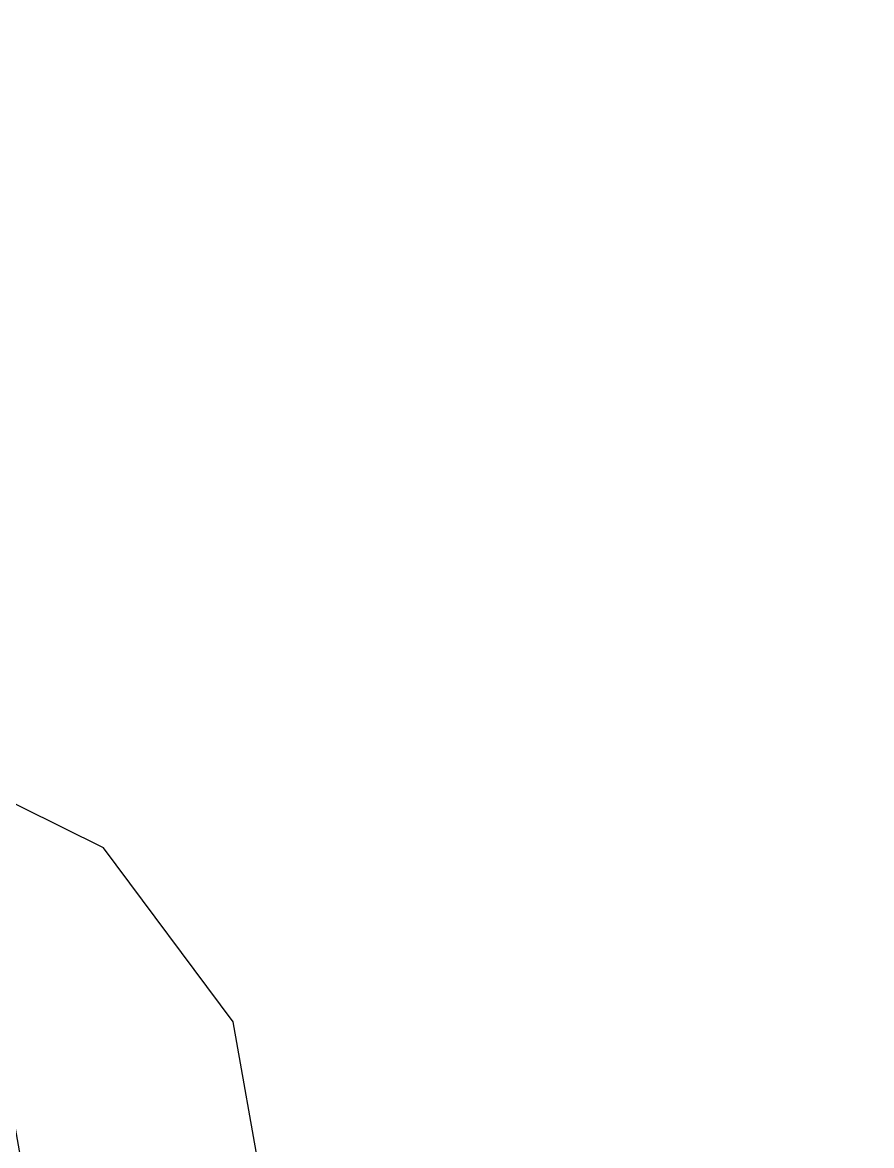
# Model space of a CAD drawing. Header units: millimetres. Extents: x -65527 to 8894748, y -37603 to 223697.
# Drawn here: x -29318.81 to -29313.47, y 101535.08 to 101542.14 of the extents above; entities that cross this region are included whole.
import ezdxf

# ---------------------------------------------------------------- set-up
doc = ezdxf.new("R2010")
doc.units = ezdxf.units.MM
doc.header["$LTSCALE"] = 10
doc.layers.add('Архитектура', color=251, linetype='Continuous')

msp = doc.modelspace()

# ---------------------------------------------------------------- linework, layer by layer
at = {"layer": 'Архитектура', "lineweight": 25, "transparency": 33554684}
msp.add_lwpolyline([(-29326.8478, 101534.2), (-29323.1262, 101534.8596), (-29322.9499, 101535.2623), (-29322.5259, 101534.966), (-29318.9244, 101535.6044), (-29318.052, 101530.6823), (-29319.0124, 101530.512), (-29318.9273, 101530.0318), (-29318.362, 101529.6367), (-29316.4411, 101529.9772), (-29317.4837, 101535.8597), (-29318.2968, 101536.9538), (-29320.8756, 101538.2303), (-29321.137, 101538.3078), (-29325.5789, 101537.5205)], dxfattribs=at)
msp.add_lwpolyline([(-29326.8478, 101534.2), (-29323.1262, 101534.8596), (-29322.9499, 101535.2623), (-29322.5259, 101534.966), (-29318.9244, 101535.6044), (-29318.052, 101530.6823), (-29319.0124, 101530.512), (-29318.9273, 101530.0318), (-29318.362, 101529.6367), (-29316.4411, 101529.9772), (-29317.4837, 101535.8597), (-29318.2968, 101536.9538), (-29320.8756, 101538.2303), (-29321.137, 101538.3078), (-29325.5789, 101537.5205)], dxfattribs=at)
msp.add_lwpolyline([(-29326.8478, 101534.2), (-29323.1262, 101534.8596), (-29322.9499, 101535.2623), (-29322.5259, 101534.966), (-29318.9244, 101535.6044), (-29318.052, 101530.6823), (-29319.0124, 101530.512), (-29318.9273, 101530.0318), (-29318.362, 101529.6367), (-29316.4411, 101529.9772), (-29317.4837, 101535.8597), (-29318.2968, 101536.9538), (-29320.8756, 101538.2303), (-29321.137, 101538.3078), (-29325.5789, 101537.5205)], dxfattribs=at)
msp.add_lwpolyline([(-29326.8478, 101534.2), (-29323.1262, 101534.8596), (-29322.9499, 101535.2623), (-29322.5259, 101534.966), (-29318.9244, 101535.6044), (-29318.052, 101530.6823), (-29319.0124, 101530.512), (-29318.9273, 101530.0318), (-29318.362, 101529.6367), (-29316.4411, 101529.9772), (-29317.4837, 101535.8597), (-29318.2968, 101536.9538), (-29320.8756, 101538.2303), (-29321.137, 101538.3078), (-29325.5789, 101537.5205)], dxfattribs=at)
msp.add_lwpolyline([(-29326.8478, 101534.2), (-29323.1262, 101534.8596), (-29322.9499, 101535.2623), (-29322.5259, 101534.966), (-29318.9244, 101535.6044), (-29318.052, 101530.6823), (-29319.0124, 101530.512), (-29318.9273, 101530.0318), (-29318.362, 101529.6367), (-29316.4411, 101529.9772), (-29317.4837, 101535.8597), (-29318.2968, 101536.9538), (-29320.8756, 101538.2303), (-29321.137, 101538.3078), (-29325.5789, 101537.5205)], dxfattribs=at)
msp.add_lwpolyline([(-29326.8478, 101534.2), (-29323.1262, 101534.8596), (-29322.9499, 101535.2623), (-29322.5259, 101534.966), (-29318.9244, 101535.6044), (-29318.052, 101530.6823), (-29319.0124, 101530.512), (-29318.9273, 101530.0318), (-29318.362, 101529.6367), (-29316.4411, 101529.9772), (-29317.4837, 101535.8597), (-29318.2968, 101536.9538), (-29320.8756, 101538.2303), (-29321.137, 101538.3078), (-29325.5789, 101537.5205)], dxfattribs=at)
msp.add_lwpolyline([(-29326.8478, 101534.2), (-29323.1262, 101534.8596), (-29322.9499, 101535.2623), (-29322.5259, 101534.966), (-29318.9244, 101535.6044), (-29318.052, 101530.6823), (-29319.0124, 101530.512), (-29318.9273, 101530.0318), (-29318.362, 101529.6367), (-29316.4411, 101529.9772), (-29317.4837, 101535.8597), (-29318.2968, 101536.9538), (-29320.8756, 101538.2303), (-29321.137, 101538.3078), (-29325.5789, 101537.5205)], dxfattribs=at)
msp.add_lwpolyline([(-29326.8478, 101534.2), (-29323.1262, 101534.8596), (-29322.9499, 101535.2623), (-29322.5259, 101534.966), (-29318.9244, 101535.6044), (-29318.052, 101530.6823), (-29319.0124, 101530.512), (-29318.9273, 101530.0318), (-29318.362, 101529.6367), (-29316.4411, 101529.9772), (-29317.4837, 101535.8597), (-29318.2968, 101536.9538), (-29320.8756, 101538.2303), (-29321.137, 101538.3078), (-29325.5789, 101537.5205)], dxfattribs=at)
msp.add_lwpolyline([(-29326.8478, 101534.2), (-29323.1262, 101534.8596), (-29322.9499, 101535.2623), (-29322.5259, 101534.966), (-29318.9244, 101535.6044), (-29318.052, 101530.6823), (-29319.0124, 101530.512), (-29318.9273, 101530.0318), (-29318.362, 101529.6367), (-29316.4411, 101529.9772), (-29317.4837, 101535.8597), (-29318.2968, 101536.9538), (-29320.8756, 101538.2303), (-29321.137, 101538.3078), (-29325.5789, 101537.5205)], dxfattribs=at)
msp.add_lwpolyline([(-29326.8478, 101534.2), (-29323.1262, 101534.8596), (-29322.9499, 101535.2623), (-29322.5259, 101534.966), (-29318.9244, 101535.6044), (-29318.052, 101530.6823), (-29319.0124, 101530.512), (-29318.9273, 101530.0318), (-29318.362, 101529.6367), (-29316.4411, 101529.9772), (-29317.4837, 101535.8597), (-29318.2968, 101536.9538), (-29320.8756, 101538.2303), (-29321.137, 101538.3078), (-29325.5789, 101537.5205)], dxfattribs=at)
msp.add_lwpolyline([(-29326.8478, 101534.2), (-29323.1262, 101534.8596), (-29322.9499, 101535.2623), (-29322.5259, 101534.966), (-29318.9244, 101535.6044), (-29318.052, 101530.6823), (-29319.0124, 101530.512), (-29318.9273, 101530.0318), (-29318.362, 101529.6367), (-29316.4411, 101529.9772), (-29317.4837, 101535.8597), (-29318.2968, 101536.9538), (-29320.8756, 101538.2303), (-29321.137, 101538.3078), (-29325.5789, 101537.5205)], dxfattribs=at)
msp.add_lwpolyline([(-29326.8478, 101534.2), (-29323.1262, 101534.8596), (-29322.9499, 101535.2623), (-29322.5259, 101534.966), (-29318.9244, 101535.6044), (-29318.052, 101530.6823), (-29319.0124, 101530.512), (-29318.9273, 101530.0318), (-29318.362, 101529.6367), (-29316.4411, 101529.9772), (-29317.4837, 101535.8597), (-29318.2968, 101536.9538), (-29320.8756, 101538.2303), (-29321.137, 101538.3078), (-29325.5789, 101537.5205)], dxfattribs=at)
msp.add_lwpolyline([(-29326.8478, 101534.2), (-29323.1262, 101534.8596), (-29322.9499, 101535.2623), (-29322.5259, 101534.966), (-29318.9244, 101535.6044), (-29318.052, 101530.6823), (-29319.0124, 101530.512), (-29318.9273, 101530.0318), (-29318.362, 101529.6367), (-29316.4411, 101529.9772), (-29317.4837, 101535.8597), (-29318.2968, 101536.9538), (-29320.8756, 101538.2303), (-29321.137, 101538.3078), (-29325.5789, 101537.5205)], dxfattribs=at)
msp.add_lwpolyline([(-29326.8478, 101534.2), (-29323.1262, 101534.8596), (-29322.9499, 101535.2623), (-29322.5259, 101534.966), (-29318.9244, 101535.6044), (-29318.052, 101530.6823), (-29319.0124, 101530.512), (-29318.9273, 101530.0318), (-29318.362, 101529.6367), (-29316.4411, 101529.9772), (-29317.4837, 101535.8597), (-29318.2968, 101536.9538), (-29320.8756, 101538.2303), (-29321.137, 101538.3078), (-29325.5789, 101537.5205)], dxfattribs=at)
msp.add_lwpolyline([(-29326.8478, 101534.2), (-29323.1262, 101534.8596), (-29322.9499, 101535.2623), (-29322.5259, 101534.966), (-29318.9244, 101535.6044), (-29318.052, 101530.6823), (-29319.0124, 101530.512), (-29318.9273, 101530.0318), (-29318.362, 101529.6367), (-29316.4411, 101529.9772), (-29317.4837, 101535.8597), (-29318.2968, 101536.9538), (-29320.8756, 101538.2303), (-29321.137, 101538.3078), (-29325.5789, 101537.5205)], dxfattribs=at)
msp.add_lwpolyline([(-29326.8478, 101534.2), (-29323.1262, 101534.8596), (-29322.9499, 101535.2623), (-29322.5259, 101534.966), (-29318.9244, 101535.6044), (-29318.052, 101530.6823), (-29319.0124, 101530.512), (-29318.9273, 101530.0318), (-29318.362, 101529.6367), (-29316.4411, 101529.9772), (-29317.4837, 101535.8597), (-29318.2968, 101536.9538), (-29320.8756, 101538.2303), (-29321.137, 101538.3078), (-29325.5789, 101537.5205)], dxfattribs=at)
msp.add_lwpolyline([(-29326.8478, 101534.2), (-29323.1262, 101534.8596), (-29322.9499, 101535.2623), (-29322.5259, 101534.966), (-29318.9244, 101535.6044), (-29318.052, 101530.6823), (-29319.0124, 101530.512), (-29318.9273, 101530.0318), (-29318.362, 101529.6367), (-29316.4411, 101529.9772), (-29317.4837, 101535.8597), (-29318.2968, 101536.9538), (-29320.8756, 101538.2303), (-29321.137, 101538.3078), (-29325.5789, 101537.5205)], dxfattribs=at)
msp.add_lwpolyline([(-29326.8478, 101534.2), (-29323.1262, 101534.8596), (-29322.9499, 101535.2623), (-29322.5259, 101534.966), (-29318.9244, 101535.6044), (-29318.052, 101530.6823), (-29319.0124, 101530.512), (-29318.9273, 101530.0318), (-29318.362, 101529.6367), (-29316.4411, 101529.9772), (-29317.4837, 101535.8597), (-29318.2968, 101536.9538), (-29320.8756, 101538.2303), (-29321.137, 101538.3078), (-29325.5789, 101537.5205)], dxfattribs=at)
msp.add_lwpolyline([(-29326.8478, 101534.2), (-29323.1262, 101534.8596), (-29322.9499, 101535.2623), (-29322.5259, 101534.966), (-29318.9244, 101535.6044), (-29318.052, 101530.6823), (-29319.0124, 101530.512), (-29318.9273, 101530.0318), (-29318.362, 101529.6367), (-29316.4411, 101529.9772), (-29317.4837, 101535.8597), (-29318.2968, 101536.9538), (-29320.8756, 101538.2303), (-29321.137, 101538.3078), (-29325.5789, 101537.5205)], dxfattribs=at)
msp.add_lwpolyline([(-29326.8478, 101534.2), (-29323.1262, 101534.8596), (-29322.9499, 101535.2623), (-29322.5259, 101534.966), (-29318.9244, 101535.6044), (-29318.052, 101530.6823), (-29319.0124, 101530.512), (-29318.9273, 101530.0318), (-29318.362, 101529.6367), (-29316.4411, 101529.9772), (-29317.4837, 101535.8597), (-29318.2968, 101536.9538), (-29320.8756, 101538.2303), (-29321.137, 101538.3078), (-29325.5789, 101537.5205)], dxfattribs=at)
msp.add_lwpolyline([(-29326.8478, 101534.2), (-29323.1262, 101534.8596), (-29322.9499, 101535.2623), (-29322.5259, 101534.966), (-29318.9244, 101535.6044), (-29318.052, 101530.6823), (-29319.0124, 101530.512), (-29318.9273, 101530.0318), (-29318.362, 101529.6367), (-29316.4411, 101529.9772), (-29317.4837, 101535.8597), (-29318.2968, 101536.9538), (-29320.8756, 101538.2303), (-29321.137, 101538.3078), (-29325.5789, 101537.5205)], dxfattribs=at)
msp.add_lwpolyline([(-29326.8478, 101534.2), (-29323.1262, 101534.8596), (-29322.9499, 101535.2623), (-29322.5259, 101534.966), (-29318.9244, 101535.6044), (-29318.052, 101530.6823), (-29319.0124, 101530.512), (-29318.9273, 101530.0318), (-29318.362, 101529.6367), (-29316.4411, 101529.9772), (-29317.4837, 101535.8597), (-29318.2968, 101536.9538), (-29320.8756, 101538.2303), (-29321.137, 101538.3078), (-29325.5789, 101537.5205)], dxfattribs=at)
msp.add_lwpolyline([(-29326.8478, 101534.2), (-29323.1262, 101534.8596), (-29322.9499, 101535.2623), (-29322.5259, 101534.966), (-29318.9244, 101535.6044), (-29318.052, 101530.6823), (-29319.0124, 101530.512), (-29318.9273, 101530.0318), (-29318.362, 101529.6367), (-29316.4411, 101529.9772), (-29317.4837, 101535.8597), (-29318.2968, 101536.9538), (-29320.8756, 101538.2303), (-29321.137, 101538.3078), (-29325.5789, 101537.5205)], dxfattribs=at)
msp.add_lwpolyline([(-29326.8478, 101534.2), (-29323.1262, 101534.8596), (-29322.9499, 101535.2623), (-29322.5259, 101534.966), (-29318.9244, 101535.6044), (-29318.052, 101530.6823), (-29319.0124, 101530.512), (-29318.9273, 101530.0318), (-29318.362, 101529.6367), (-29316.4411, 101529.9772), (-29317.4837, 101535.8597), (-29318.2968, 101536.9538), (-29320.8756, 101538.2303), (-29321.137, 101538.3078), (-29325.5789, 101537.5205)], dxfattribs=at)
msp.add_lwpolyline([(-29326.8478, 101534.2), (-29323.1262, 101534.8596), (-29322.9499, 101535.2623), (-29322.5259, 101534.966), (-29318.9244, 101535.6044), (-29318.052, 101530.6823), (-29319.0124, 101530.512), (-29318.9273, 101530.0318), (-29318.362, 101529.6367), (-29316.4411, 101529.9772), (-29317.4837, 101535.8597), (-29318.2968, 101536.9538), (-29320.8756, 101538.2303), (-29321.137, 101538.3078), (-29325.5789, 101537.5205)], dxfattribs=at)
msp.add_lwpolyline([(-29326.8478, 101534.2), (-29323.1262, 101534.8596), (-29322.9499, 101535.2623), (-29322.5259, 101534.966), (-29318.9244, 101535.6044), (-29318.052, 101530.6823), (-29319.0124, 101530.512), (-29318.9273, 101530.0318), (-29318.362, 101529.6367), (-29316.4411, 101529.9772), (-29317.4837, 101535.8597), (-29318.2968, 101536.9538), (-29320.8756, 101538.2303), (-29321.137, 101538.3078), (-29325.5789, 101537.5205)], dxfattribs=at)
msp.add_lwpolyline([(-29326.8478, 101534.2), (-29323.1262, 101534.8596), (-29322.9499, 101535.2623), (-29322.5259, 101534.966), (-29318.9244, 101535.6044), (-29318.052, 101530.6823), (-29319.0124, 101530.512), (-29318.9273, 101530.0318), (-29318.362, 101529.6367), (-29316.4411, 101529.9772), (-29317.4837, 101535.8597), (-29318.2968, 101536.9538), (-29320.8756, 101538.2303), (-29321.137, 101538.3078), (-29325.5789, 101537.5205)], dxfattribs=at)
msp.add_lwpolyline([(-29326.8478, 101534.2), (-29323.1262, 101534.8596), (-29322.9499, 101535.2623), (-29322.5259, 101534.966), (-29318.9244, 101535.6044), (-29318.052, 101530.6823), (-29319.0124, 101530.512), (-29318.9273, 101530.0318), (-29318.362, 101529.6367), (-29316.4411, 101529.9772), (-29317.4837, 101535.8597), (-29318.2968, 101536.9538), (-29320.8756, 101538.2303), (-29321.137, 101538.3078), (-29325.5789, 101537.5205)], dxfattribs=at)
msp.add_lwpolyline([(-29326.8478, 101534.2), (-29323.1262, 101534.8596), (-29322.9499, 101535.2623), (-29322.5259, 101534.966), (-29318.9244, 101535.6044), (-29318.052, 101530.6823), (-29319.0124, 101530.512), (-29318.9273, 101530.0318), (-29318.362, 101529.6367), (-29316.4411, 101529.9772), (-29317.4837, 101535.8597), (-29318.2968, 101536.9538), (-29320.8756, 101538.2303), (-29321.137, 101538.3078), (-29325.5789, 101537.5205)], dxfattribs=at)
msp.add_lwpolyline([(-29326.8478, 101534.2), (-29323.1262, 101534.8596), (-29322.9499, 101535.2623), (-29322.5259, 101534.966), (-29318.9244, 101535.6044), (-29318.052, 101530.6823), (-29319.0124, 101530.512), (-29318.9273, 101530.0318), (-29318.362, 101529.6367), (-29316.4411, 101529.9772), (-29317.4837, 101535.8597), (-29318.2968, 101536.9538), (-29320.8756, 101538.2303), (-29321.137, 101538.3078), (-29325.5789, 101537.5205)], dxfattribs=at)
msp.add_lwpolyline([(-29326.8478, 101534.2), (-29323.1262, 101534.8596), (-29322.9499, 101535.2623), (-29322.5259, 101534.966), (-29318.9244, 101535.6044), (-29318.052, 101530.6823), (-29319.0124, 101530.512), (-29318.9273, 101530.0318), (-29318.362, 101529.6367), (-29316.4411, 101529.9772), (-29317.4837, 101535.8597), (-29318.2968, 101536.9538), (-29320.8756, 101538.2303), (-29321.137, 101538.3078), (-29325.5789, 101537.5205)], dxfattribs=at)
msp.add_lwpolyline([(-29326.8478, 101534.2), (-29323.1262, 101534.8596), (-29322.9499, 101535.2623), (-29322.5259, 101534.966), (-29318.9244, 101535.6044), (-29318.052, 101530.6823), (-29319.0124, 101530.512), (-29318.9273, 101530.0318), (-29318.362, 101529.6367), (-29316.4411, 101529.9772), (-29317.4837, 101535.8597), (-29318.2968, 101536.9538), (-29320.8756, 101538.2303), (-29321.137, 101538.3078), (-29325.5789, 101537.5205)], dxfattribs=at)
msp.add_lwpolyline([(-29326.8478, 101534.2), (-29323.1262, 101534.8596), (-29322.9499, 101535.2623), (-29322.5259, 101534.966), (-29318.9244, 101535.6044), (-29318.052, 101530.6823), (-29319.0124, 101530.512), (-29318.9273, 101530.0318), (-29318.362, 101529.6367), (-29316.4411, 101529.9772), (-29317.4837, 101535.8597), (-29318.2968, 101536.9538), (-29320.8756, 101538.2303), (-29321.137, 101538.3078), (-29325.5789, 101537.5205)], dxfattribs=at)
msp.add_lwpolyline([(-29326.8478, 101534.2), (-29323.1262, 101534.8596), (-29322.9499, 101535.2623), (-29322.5259, 101534.966), (-29318.9244, 101535.6044), (-29318.052, 101530.6823), (-29319.0124, 101530.512), (-29318.9273, 101530.0318), (-29318.362, 101529.6367), (-29316.4411, 101529.9772), (-29317.4837, 101535.8597), (-29318.2968, 101536.9538), (-29320.8756, 101538.2303), (-29321.137, 101538.3078), (-29325.5789, 101537.5205)], dxfattribs=at)
msp.add_lwpolyline([(-29326.8478, 101534.2), (-29323.1262, 101534.8596), (-29322.9499, 101535.2623), (-29322.5259, 101534.966), (-29318.9244, 101535.6044), (-29318.052, 101530.6823), (-29319.0124, 101530.512), (-29318.9273, 101530.0318), (-29318.362, 101529.6367), (-29316.4411, 101529.9772), (-29317.4837, 101535.8597), (-29318.2968, 101536.9538), (-29320.8756, 101538.2303), (-29321.137, 101538.3078), (-29325.5789, 101537.5205)], dxfattribs=at)
msp.add_lwpolyline([(-29326.8478, 101534.2), (-29323.1262, 101534.8596), (-29322.9499, 101535.2623), (-29322.5259, 101534.966), (-29318.9244, 101535.6044), (-29318.052, 101530.6823), (-29319.0124, 101530.512), (-29318.9273, 101530.0318), (-29318.362, 101529.6367), (-29316.4411, 101529.9772), (-29317.4837, 101535.8597), (-29318.2968, 101536.9538), (-29320.8756, 101538.2303), (-29321.137, 101538.3078), (-29325.5789, 101537.5205)], dxfattribs=at)
msp.add_lwpolyline([(-29326.8478, 101534.2), (-29323.1262, 101534.8596), (-29322.9499, 101535.2623), (-29322.5259, 101534.966), (-29318.9244, 101535.6044), (-29318.052, 101530.6823), (-29319.0124, 101530.512), (-29318.9273, 101530.0318), (-29318.362, 101529.6367), (-29316.4411, 101529.9772), (-29317.4837, 101535.8597), (-29318.2968, 101536.9538), (-29320.8756, 101538.2303), (-29321.137, 101538.3078), (-29325.5789, 101537.5205)], dxfattribs=at)
msp.add_lwpolyline([(-29326.8478, 101534.2), (-29323.1262, 101534.8596), (-29322.9499, 101535.2623), (-29322.5259, 101534.966), (-29318.9244, 101535.6044), (-29318.052, 101530.6823), (-29319.0124, 101530.512), (-29318.9273, 101530.0318), (-29318.362, 101529.6367), (-29316.4411, 101529.9772), (-29317.4837, 101535.8597), (-29318.2968, 101536.9538), (-29320.8756, 101538.2303), (-29321.137, 101538.3078), (-29325.5789, 101537.5205)], dxfattribs=at)
msp.add_lwpolyline([(-29326.8478, 101534.2), (-29323.1262, 101534.8596), (-29322.9499, 101535.2623), (-29322.5259, 101534.966), (-29318.9244, 101535.6044), (-29318.052, 101530.6823), (-29319.0124, 101530.512), (-29318.9273, 101530.0318), (-29318.362, 101529.6367), (-29316.4411, 101529.9772), (-29317.4837, 101535.8597), (-29318.2968, 101536.9538), (-29320.8756, 101538.2303), (-29321.137, 101538.3078), (-29325.5789, 101537.5205)], dxfattribs=at)
msp.add_lwpolyline([(-29326.8478, 101534.2), (-29323.1262, 101534.8596), (-29322.9499, 101535.2623), (-29322.5259, 101534.966), (-29318.9244, 101535.6044), (-29318.052, 101530.6823), (-29319.0124, 101530.512), (-29318.9273, 101530.0318), (-29318.362, 101529.6367), (-29316.4411, 101529.9772), (-29317.4837, 101535.8597), (-29318.2968, 101536.9538), (-29320.8756, 101538.2303), (-29321.137, 101538.3078), (-29325.5789, 101537.5205)], dxfattribs=at)
msp.add_lwpolyline([(-29326.8478, 101534.2), (-29323.1262, 101534.8596), (-29322.9499, 101535.2623), (-29322.5259, 101534.966), (-29318.9244, 101535.6044), (-29318.052, 101530.6823), (-29319.0124, 101530.512), (-29318.9273, 101530.0318), (-29318.362, 101529.6367), (-29316.4411, 101529.9772), (-29317.4837, 101535.8597), (-29318.2968, 101536.9538), (-29320.8756, 101538.2303), (-29321.137, 101538.3078), (-29325.5789, 101537.5205)], dxfattribs=at)
msp.add_lwpolyline([(-29326.8478, 101534.2), (-29323.1262, 101534.8596), (-29322.9499, 101535.2623), (-29322.5259, 101534.966), (-29318.9244, 101535.6044), (-29318.052, 101530.6823), (-29319.0124, 101530.512), (-29318.9273, 101530.0318), (-29318.362, 101529.6367), (-29316.4411, 101529.9772), (-29317.4837, 101535.8597), (-29318.2968, 101536.9538), (-29320.8756, 101538.2303), (-29321.137, 101538.3078), (-29325.5789, 101537.5205)], dxfattribs=at)
msp.add_lwpolyline([(-29326.8478, 101534.2), (-29323.1262, 101534.8596), (-29322.9499, 101535.2623), (-29322.5259, 101534.966), (-29318.9244, 101535.6044), (-29318.052, 101530.6823), (-29319.0124, 101530.512), (-29318.9273, 101530.0318), (-29318.362, 101529.6367), (-29316.4411, 101529.9772), (-29317.4837, 101535.8597), (-29318.2968, 101536.9538), (-29320.8756, 101538.2303), (-29321.137, 101538.3078), (-29325.5789, 101537.5205)], dxfattribs=at)
msp.add_lwpolyline([(-29326.8478, 101534.2), (-29323.1262, 101534.8596), (-29322.9499, 101535.2623), (-29322.5259, 101534.966), (-29318.9244, 101535.6044), (-29318.052, 101530.6823), (-29319.0124, 101530.512), (-29318.9273, 101530.0318), (-29318.362, 101529.6367), (-29316.4411, 101529.9772), (-29317.4837, 101535.8597), (-29318.2968, 101536.9538), (-29320.8756, 101538.2303), (-29321.137, 101538.3078), (-29325.5789, 101537.5205)], dxfattribs=at)
msp.add_lwpolyline([(-29326.8478, 101534.2), (-29323.1262, 101534.8596), (-29322.9499, 101535.2623), (-29322.5259, 101534.966), (-29318.9244, 101535.6044), (-29318.052, 101530.6823), (-29319.0124, 101530.512), (-29318.9273, 101530.0318), (-29318.362, 101529.6367), (-29316.4411, 101529.9772), (-29317.4837, 101535.8597), (-29318.2968, 101536.9538), (-29320.8756, 101538.2303), (-29321.137, 101538.3078), (-29325.5789, 101537.5205)], dxfattribs=at)
msp.add_lwpolyline([(-29326.8478, 101534.2), (-29323.1262, 101534.8596), (-29322.9499, 101535.2623), (-29322.5259, 101534.966), (-29318.9244, 101535.6044), (-29318.052, 101530.6823), (-29319.0124, 101530.512), (-29318.9273, 101530.0318), (-29318.362, 101529.6367), (-29316.4411, 101529.9772), (-29317.4837, 101535.8597), (-29318.2968, 101536.9538), (-29320.8756, 101538.2303), (-29321.137, 101538.3078), (-29325.5789, 101537.5205)], dxfattribs=at)
msp.add_lwpolyline([(-29326.8478, 101534.2), (-29323.1262, 101534.8596), (-29322.9499, 101535.2623), (-29322.5259, 101534.966), (-29318.9244, 101535.6044), (-29318.052, 101530.6823), (-29319.0124, 101530.512), (-29318.9273, 101530.0318), (-29318.362, 101529.6367), (-29316.4411, 101529.9772), (-29317.4837, 101535.8597), (-29318.2968, 101536.9538), (-29320.8756, 101538.2303), (-29321.137, 101538.3078), (-29325.5789, 101537.5205)], dxfattribs=at)
msp.add_lwpolyline([(-29326.8478, 101534.2), (-29323.1262, 101534.8596), (-29322.9499, 101535.2623), (-29322.5259, 101534.966), (-29318.9244, 101535.6044), (-29318.052, 101530.6823), (-29319.0124, 101530.512), (-29318.9273, 101530.0318), (-29318.362, 101529.6367), (-29316.4411, 101529.9772), (-29317.4837, 101535.8597), (-29318.2968, 101536.9538), (-29320.8756, 101538.2303), (-29321.137, 101538.3078), (-29325.5789, 101537.5205)], dxfattribs=at)
msp.add_lwpolyline([(-29326.8478, 101534.2), (-29323.1262, 101534.8596), (-29322.9499, 101535.2623), (-29322.5259, 101534.966), (-29318.9244, 101535.6044), (-29318.052, 101530.6823), (-29319.0124, 101530.512), (-29318.9273, 101530.0318), (-29318.362, 101529.6367), (-29316.4411, 101529.9772), (-29317.4837, 101535.8597), (-29318.2968, 101536.9538), (-29320.8756, 101538.2303), (-29321.137, 101538.3078), (-29325.5789, 101537.5205)], dxfattribs=at)
msp.add_lwpolyline([(-29326.8478, 101534.2), (-29323.1262, 101534.8596), (-29322.9499, 101535.2623), (-29322.5259, 101534.966), (-29318.9244, 101535.6044), (-29318.052, 101530.6823), (-29319.0124, 101530.512), (-29318.9273, 101530.0318), (-29318.362, 101529.6367), (-29316.4411, 101529.9772), (-29317.4837, 101535.8597), (-29318.2968, 101536.9538), (-29320.8756, 101538.2303), (-29321.137, 101538.3078), (-29325.5789, 101537.5205)], dxfattribs=at)
msp.add_lwpolyline([(-29326.8478, 101534.2), (-29323.1262, 101534.8596), (-29322.9499, 101535.2623), (-29322.5259, 101534.966), (-29318.9244, 101535.6044), (-29318.052, 101530.6823), (-29319.0124, 101530.512), (-29318.9273, 101530.0318), (-29318.362, 101529.6367), (-29316.4411, 101529.9772), (-29317.4837, 101535.8597), (-29318.2968, 101536.9538), (-29320.8756, 101538.2303), (-29321.137, 101538.3078), (-29325.5789, 101537.5205)], dxfattribs=at)
msp.add_lwpolyline([(-29326.8478, 101534.2), (-29323.1262, 101534.8596), (-29322.9499, 101535.2623), (-29322.5259, 101534.966), (-29318.9244, 101535.6044), (-29318.052, 101530.6823), (-29319.0124, 101530.512), (-29318.9273, 101530.0318), (-29318.362, 101529.6367), (-29316.4411, 101529.9772), (-29317.4837, 101535.8597), (-29318.2968, 101536.9538), (-29320.8756, 101538.2303), (-29321.137, 101538.3078), (-29325.5789, 101537.5205)], dxfattribs=at)
msp.add_lwpolyline([(-29326.8478, 101534.2), (-29323.1262, 101534.8596), (-29322.9499, 101535.2623), (-29322.5259, 101534.966), (-29318.9244, 101535.6044), (-29318.052, 101530.6823), (-29319.0124, 101530.512), (-29318.9273, 101530.0318), (-29318.362, 101529.6367), (-29316.4411, 101529.9772), (-29317.4837, 101535.8597), (-29318.2968, 101536.9538), (-29320.8756, 101538.2303), (-29321.137, 101538.3078), (-29325.5789, 101537.5205)], dxfattribs=at)
msp.add_lwpolyline([(-29326.8478, 101534.2), (-29323.1262, 101534.8596), (-29322.9499, 101535.2623), (-29322.5259, 101534.966), (-29318.9244, 101535.6044), (-29318.052, 101530.6823), (-29319.0124, 101530.512), (-29318.9273, 101530.0318), (-29318.362, 101529.6367), (-29316.4411, 101529.9772), (-29317.4837, 101535.8597), (-29318.2968, 101536.9538), (-29320.8756, 101538.2303), (-29321.137, 101538.3078), (-29325.5789, 101537.5205)], dxfattribs=at)
msp.add_lwpolyline([(-29326.8478, 101534.2), (-29323.1262, 101534.8596), (-29322.9499, 101535.2623), (-29322.5259, 101534.966), (-29318.9244, 101535.6044), (-29318.052, 101530.6823), (-29319.0124, 101530.512), (-29318.9273, 101530.0318), (-29318.362, 101529.6367), (-29316.4411, 101529.9772), (-29317.4837, 101535.8597), (-29318.2968, 101536.9538), (-29320.8756, 101538.2303), (-29321.137, 101538.3078), (-29325.5789, 101537.5205)], dxfattribs=at)
msp.add_lwpolyline([(-29326.8478, 101534.2), (-29323.1262, 101534.8596), (-29322.9499, 101535.2623), (-29322.5259, 101534.966), (-29318.9244, 101535.6044), (-29318.052, 101530.6823), (-29319.0124, 101530.512), (-29318.9273, 101530.0318), (-29318.362, 101529.6367), (-29316.4411, 101529.9772), (-29317.4837, 101535.8597), (-29318.2968, 101536.9538), (-29320.8756, 101538.2303), (-29321.137, 101538.3078), (-29325.5789, 101537.5205)], dxfattribs=at)
msp.add_lwpolyline([(-29326.8478, 101534.2), (-29323.1262, 101534.8596), (-29322.9499, 101535.2623), (-29322.5259, 101534.966), (-29318.9244, 101535.6044), (-29318.052, 101530.6823), (-29319.0124, 101530.512), (-29318.9273, 101530.0318), (-29318.362, 101529.6367), (-29316.4411, 101529.9772), (-29317.4837, 101535.8597), (-29318.2968, 101536.9538), (-29320.8756, 101538.2303), (-29321.137, 101538.3078), (-29325.5789, 101537.5205)], dxfattribs=at)
msp.add_lwpolyline([(-29326.8478, 101534.2), (-29323.1262, 101534.8596), (-29322.9499, 101535.2623), (-29322.5259, 101534.966), (-29318.9244, 101535.6044), (-29318.052, 101530.6823), (-29319.0124, 101530.512), (-29318.9273, 101530.0318), (-29318.362, 101529.6367), (-29316.4411, 101529.9772), (-29317.4837, 101535.8597), (-29318.2968, 101536.9538), (-29320.8756, 101538.2303), (-29321.137, 101538.3078), (-29325.5789, 101537.5205)], dxfattribs=at)
msp.add_lwpolyline([(-29326.8478, 101534.2), (-29323.1262, 101534.8596), (-29322.9499, 101535.2623), (-29322.5259, 101534.966), (-29318.9244, 101535.6044), (-29318.052, 101530.6823), (-29319.0124, 101530.512), (-29318.9273, 101530.0318), (-29318.362, 101529.6367), (-29316.4411, 101529.9772), (-29317.4837, 101535.8597), (-29318.2968, 101536.9538), (-29320.8756, 101538.2303), (-29321.137, 101538.3078), (-29325.5789, 101537.5205)], dxfattribs=at)
msp.add_lwpolyline([(-29326.8478, 101534.2), (-29323.1262, 101534.8596), (-29322.9499, 101535.2623), (-29322.5259, 101534.966), (-29318.9244, 101535.6044), (-29318.052, 101530.6823), (-29319.0124, 101530.512), (-29318.9273, 101530.0318), (-29318.362, 101529.6367), (-29316.4411, 101529.9772), (-29317.4837, 101535.8597), (-29318.2968, 101536.9538), (-29320.8756, 101538.2303), (-29321.137, 101538.3078), (-29325.5789, 101537.5205)], dxfattribs=at)
msp.add_lwpolyline([(-29326.8478, 101534.2), (-29323.1262, 101534.8596), (-29322.9499, 101535.2623), (-29322.5259, 101534.966), (-29318.9244, 101535.6044), (-29318.052, 101530.6823), (-29319.0124, 101530.512), (-29318.9273, 101530.0318), (-29318.362, 101529.6367), (-29316.4411, 101529.9772), (-29317.4837, 101535.8597), (-29318.2968, 101536.9538), (-29320.8756, 101538.2303), (-29321.137, 101538.3078), (-29325.5789, 101537.5205)], dxfattribs=at)
msp.add_lwpolyline([(-29326.8478, 101534.2), (-29323.1262, 101534.8596), (-29322.9499, 101535.2623), (-29322.5259, 101534.966), (-29318.9244, 101535.6044), (-29318.052, 101530.6823), (-29319.0124, 101530.512), (-29318.9273, 101530.0318), (-29318.362, 101529.6367), (-29316.4411, 101529.9772), (-29317.4837, 101535.8597), (-29318.2968, 101536.9538), (-29320.8756, 101538.2303), (-29321.137, 101538.3078), (-29325.5789, 101537.5205)], dxfattribs=at)
msp.add_lwpolyline([(-29326.8478, 101534.2), (-29323.1262, 101534.8596), (-29322.9499, 101535.2623), (-29322.5259, 101534.966), (-29318.9244, 101535.6044), (-29318.052, 101530.6823), (-29319.0124, 101530.512), (-29318.9273, 101530.0318), (-29318.362, 101529.6367), (-29316.4411, 101529.9772), (-29317.4837, 101535.8597), (-29318.2968, 101536.9538), (-29320.8756, 101538.2303), (-29321.137, 101538.3078), (-29325.5789, 101537.5205)], dxfattribs=at)
msp.add_lwpolyline([(-29326.8478, 101534.2), (-29323.1262, 101534.8596), (-29322.9499, 101535.2623), (-29322.5259, 101534.966), (-29318.9244, 101535.6044), (-29318.052, 101530.6823), (-29319.0124, 101530.512), (-29318.9273, 101530.0318), (-29318.362, 101529.6367), (-29316.4411, 101529.9772), (-29317.4837, 101535.8597), (-29318.2968, 101536.9538), (-29320.8756, 101538.2303), (-29321.137, 101538.3078), (-29325.5789, 101537.5205)], dxfattribs=at)
msp.add_lwpolyline([(-29326.8478, 101534.2), (-29323.1262, 101534.8596), (-29322.9499, 101535.2623), (-29322.5259, 101534.966), (-29318.9244, 101535.6044), (-29318.052, 101530.6823), (-29319.0124, 101530.512), (-29318.9273, 101530.0318), (-29318.362, 101529.6367), (-29316.4411, 101529.9772), (-29317.4837, 101535.8597), (-29318.2968, 101536.9538), (-29320.8756, 101538.2303), (-29321.137, 101538.3078), (-29325.5789, 101537.5205)], dxfattribs=at)
msp.add_lwpolyline([(-29326.8478, 101534.2), (-29323.1262, 101534.8596), (-29322.9499, 101535.2623), (-29322.5259, 101534.966), (-29318.9244, 101535.6044), (-29318.052, 101530.6823), (-29319.0124, 101530.512), (-29318.9273, 101530.0318), (-29318.362, 101529.6367), (-29316.4411, 101529.9772), (-29317.4837, 101535.8597), (-29318.2968, 101536.9538), (-29320.8756, 101538.2303), (-29321.137, 101538.3078), (-29325.5789, 101537.5205)], dxfattribs=at)
msp.add_lwpolyline([(-29326.8478, 101534.2), (-29323.1262, 101534.8596), (-29322.9499, 101535.2623), (-29322.5259, 101534.966), (-29318.9244, 101535.6044), (-29318.052, 101530.6823), (-29319.0124, 101530.512), (-29318.9273, 101530.0318), (-29318.362, 101529.6367), (-29316.4411, 101529.9772), (-29317.4837, 101535.8597), (-29318.2968, 101536.9538), (-29320.8756, 101538.2303), (-29321.137, 101538.3078), (-29325.5789, 101537.5205)], dxfattribs=at)
msp.add_lwpolyline([(-29326.8478, 101534.2), (-29323.1262, 101534.8596), (-29322.9499, 101535.2623), (-29322.5259, 101534.966), (-29318.9244, 101535.6044), (-29318.052, 101530.6823), (-29319.0124, 101530.512), (-29318.9273, 101530.0318), (-29318.362, 101529.6367), (-29316.4411, 101529.9772), (-29317.4837, 101535.8597), (-29318.2968, 101536.9538), (-29320.8756, 101538.2303), (-29321.137, 101538.3078), (-29325.5789, 101537.5205)], dxfattribs=at)
msp.add_lwpolyline([(-29326.8478, 101534.2), (-29323.1262, 101534.8596), (-29322.9499, 101535.2623), (-29322.5259, 101534.966), (-29318.9244, 101535.6044), (-29318.052, 101530.6823), (-29319.0124, 101530.512), (-29318.9273, 101530.0318), (-29318.362, 101529.6367), (-29316.4411, 101529.9772), (-29317.4837, 101535.8597), (-29318.2968, 101536.9538), (-29320.8756, 101538.2303), (-29321.137, 101538.3078), (-29325.5789, 101537.5205)], dxfattribs=at)
msp.add_lwpolyline([(-29326.8478, 101534.2), (-29323.1262, 101534.8596), (-29322.9499, 101535.2623), (-29322.5259, 101534.966), (-29318.9244, 101535.6044), (-29318.052, 101530.6823), (-29319.0124, 101530.512), (-29318.9273, 101530.0318), (-29318.362, 101529.6367), (-29316.4411, 101529.9772), (-29317.4837, 101535.8597), (-29318.2968, 101536.9538), (-29320.8756, 101538.2303), (-29321.137, 101538.3078), (-29325.5789, 101537.5205)], dxfattribs=at)
msp.add_lwpolyline([(-29326.8478, 101534.2), (-29323.1262, 101534.8596), (-29322.9499, 101535.2623), (-29322.5259, 101534.966), (-29318.9244, 101535.6044), (-29318.052, 101530.6823), (-29319.0124, 101530.512), (-29318.9273, 101530.0318), (-29318.362, 101529.6367), (-29316.4411, 101529.9772), (-29317.4837, 101535.8597), (-29318.2968, 101536.9538), (-29320.8756, 101538.2303), (-29321.137, 101538.3078), (-29325.5789, 101537.5205)], dxfattribs=at)
msp.add_lwpolyline([(-29326.8478, 101534.2), (-29323.1262, 101534.8596), (-29322.9499, 101535.2623), (-29322.5259, 101534.966), (-29318.9244, 101535.6044), (-29318.052, 101530.6823), (-29319.0124, 101530.512), (-29318.9273, 101530.0318), (-29318.362, 101529.6367), (-29316.4411, 101529.9772), (-29317.4837, 101535.8597), (-29318.2968, 101536.9538), (-29320.8756, 101538.2303), (-29321.137, 101538.3078), (-29325.5789, 101537.5205)], dxfattribs=at)
msp.add_lwpolyline([(-29326.8478, 101534.2), (-29323.1262, 101534.8596), (-29322.9499, 101535.2623), (-29322.5259, 101534.966), (-29318.9244, 101535.6044), (-29318.052, 101530.6823), (-29319.0124, 101530.512), (-29318.9273, 101530.0318), (-29318.362, 101529.6367), (-29316.4411, 101529.9772), (-29317.4837, 101535.8597), (-29318.2968, 101536.9538), (-29320.8756, 101538.2303), (-29321.137, 101538.3078), (-29325.5789, 101537.5205)], dxfattribs=at)
msp.add_lwpolyline([(-29326.8478, 101534.2), (-29323.1262, 101534.8596), (-29322.9499, 101535.2623), (-29322.5259, 101534.966), (-29318.9244, 101535.6044), (-29318.052, 101530.6823), (-29319.0124, 101530.512), (-29318.9273, 101530.0318), (-29318.362, 101529.6367), (-29316.4411, 101529.9772), (-29317.4837, 101535.8597), (-29318.2968, 101536.9538), (-29320.8756, 101538.2303), (-29321.137, 101538.3078), (-29325.5789, 101537.5205)], dxfattribs=at)
msp.add_lwpolyline([(-29326.8478, 101534.2), (-29323.1262, 101534.8596), (-29322.9499, 101535.2623), (-29322.5259, 101534.966), (-29318.9244, 101535.6044), (-29318.052, 101530.6823), (-29319.0124, 101530.512), (-29318.9273, 101530.0318), (-29318.362, 101529.6367), (-29316.4411, 101529.9772), (-29317.4837, 101535.8597), (-29318.2968, 101536.9538), (-29320.8756, 101538.2303), (-29321.137, 101538.3078), (-29325.5789, 101537.5205)], dxfattribs=at)
msp.add_lwpolyline([(-29326.8478, 101534.2), (-29323.1262, 101534.8596), (-29322.9499, 101535.2623), (-29322.5259, 101534.966), (-29318.9244, 101535.6044), (-29318.052, 101530.6823), (-29319.0124, 101530.512), (-29318.9273, 101530.0318), (-29318.362, 101529.6367), (-29316.4411, 101529.9772), (-29317.4837, 101535.8597), (-29318.2968, 101536.9538), (-29320.8756, 101538.2303), (-29321.137, 101538.3078), (-29325.5789, 101537.5205)], dxfattribs=at)
msp.add_lwpolyline([(-29326.8478, 101534.2), (-29323.1262, 101534.8596), (-29322.9499, 101535.2623), (-29322.5259, 101534.966), (-29318.9244, 101535.6044), (-29318.052, 101530.6823), (-29319.0124, 101530.512), (-29318.9273, 101530.0318), (-29318.362, 101529.6367), (-29316.4411, 101529.9772), (-29317.4837, 101535.8597), (-29318.2968, 101536.9538), (-29320.8756, 101538.2303), (-29321.137, 101538.3078), (-29325.5789, 101537.5205)], dxfattribs=at)
msp.add_lwpolyline([(-29326.8478, 101534.2), (-29323.1262, 101534.8596), (-29322.9499, 101535.2623), (-29322.5259, 101534.966), (-29318.9244, 101535.6044), (-29318.052, 101530.6823), (-29319.0124, 101530.512), (-29318.9273, 101530.0318), (-29318.362, 101529.6367), (-29316.4411, 101529.9772), (-29317.4837, 101535.8597), (-29318.2968, 101536.9538), (-29320.8756, 101538.2303), (-29321.137, 101538.3078), (-29325.5789, 101537.5205)], dxfattribs=at)
msp.add_lwpolyline([(-29326.8478, 101534.2), (-29323.1262, 101534.8596), (-29322.9499, 101535.2623), (-29322.5259, 101534.966), (-29318.9244, 101535.6044), (-29318.052, 101530.6823), (-29319.0124, 101530.512), (-29318.9273, 101530.0318), (-29318.362, 101529.6367), (-29316.4411, 101529.9772), (-29317.4837, 101535.8597), (-29318.2968, 101536.9538), (-29320.8756, 101538.2303), (-29321.137, 101538.3078), (-29325.5789, 101537.5205)], dxfattribs=at)
msp.add_lwpolyline([(-29326.8478, 101534.2), (-29323.1262, 101534.8596), (-29322.9499, 101535.2623), (-29322.5259, 101534.966), (-29318.9244, 101535.6044), (-29318.052, 101530.6823), (-29319.0124, 101530.512), (-29318.9273, 101530.0318), (-29318.362, 101529.6367), (-29316.4411, 101529.9772), (-29317.4837, 101535.8597), (-29318.2968, 101536.9538), (-29320.8756, 101538.2303), (-29321.137, 101538.3078), (-29325.5789, 101537.5205)], dxfattribs=at)
msp.add_lwpolyline([(-29326.8478, 101534.2), (-29323.1262, 101534.8596), (-29322.9499, 101535.2623), (-29322.5259, 101534.966), (-29318.9244, 101535.6044), (-29318.052, 101530.6823), (-29319.0124, 101530.512), (-29318.9273, 101530.0318), (-29318.362, 101529.6367), (-29316.4411, 101529.9772), (-29317.4837, 101535.8597), (-29318.2968, 101536.9538), (-29320.8756, 101538.2303), (-29321.137, 101538.3078), (-29325.5789, 101537.5205)], dxfattribs=at)
msp.add_lwpolyline([(-29326.8478, 101534.2), (-29323.1262, 101534.8596), (-29322.9499, 101535.2623), (-29322.5259, 101534.966), (-29318.9244, 101535.6044), (-29318.052, 101530.6823), (-29319.0124, 101530.512), (-29318.9273, 101530.0318), (-29318.362, 101529.6367), (-29316.4411, 101529.9772), (-29317.4837, 101535.8597), (-29318.2968, 101536.9538), (-29320.8756, 101538.2303), (-29321.137, 101538.3078), (-29325.5789, 101537.5205)], dxfattribs=at)
msp.add_lwpolyline([(-29326.8478, 101534.2), (-29323.1262, 101534.8596), (-29322.9499, 101535.2623), (-29322.5259, 101534.966), (-29318.9244, 101535.6044), (-29318.052, 101530.6823), (-29319.0124, 101530.512), (-29318.9273, 101530.0318), (-29318.362, 101529.6367), (-29316.4411, 101529.9772), (-29317.4837, 101535.8597), (-29318.2968, 101536.9538), (-29320.8756, 101538.2303), (-29321.137, 101538.3078), (-29325.5789, 101537.5205)], dxfattribs=at)
msp.add_lwpolyline([(-29326.8478, 101534.2), (-29323.1262, 101534.8596), (-29322.9499, 101535.2623), (-29322.5259, 101534.966), (-29318.9244, 101535.6044), (-29318.052, 101530.6823), (-29319.0124, 101530.512), (-29318.9273, 101530.0318), (-29318.362, 101529.6367), (-29316.4411, 101529.9772), (-29317.4837, 101535.8597), (-29318.2968, 101536.9538), (-29320.8756, 101538.2303), (-29321.137, 101538.3078), (-29325.5789, 101537.5205)], dxfattribs=at)
msp.add_lwpolyline([(-29326.8478, 101534.2), (-29323.1262, 101534.8596), (-29322.9499, 101535.2623), (-29322.5259, 101534.966), (-29318.9244, 101535.6044), (-29318.052, 101530.6823), (-29319.0124, 101530.512), (-29318.9273, 101530.0318), (-29318.362, 101529.6367), (-29316.4411, 101529.9772), (-29317.4837, 101535.8597), (-29318.2968, 101536.9538), (-29320.8756, 101538.2303), (-29321.137, 101538.3078), (-29325.5789, 101537.5205)], dxfattribs=at)
msp.add_lwpolyline([(-29326.8478, 101534.2), (-29323.1262, 101534.8596), (-29322.9499, 101535.2623), (-29322.5259, 101534.966), (-29318.9244, 101535.6044), (-29318.052, 101530.6823), (-29319.0124, 101530.512), (-29318.9273, 101530.0318), (-29318.362, 101529.6367), (-29316.4411, 101529.9772), (-29317.4837, 101535.8597), (-29318.2968, 101536.9538), (-29320.8756, 101538.2303), (-29321.137, 101538.3078), (-29325.5789, 101537.5205)], dxfattribs=at)
msp.add_lwpolyline([(-29326.8478, 101534.2), (-29323.1262, 101534.8596), (-29322.9499, 101535.2623), (-29322.5259, 101534.966), (-29318.9244, 101535.6044), (-29318.052, 101530.6823), (-29319.0124, 101530.512), (-29318.9273, 101530.0318), (-29318.362, 101529.6367), (-29316.4411, 101529.9772), (-29317.4837, 101535.8597), (-29318.2968, 101536.9538), (-29320.8756, 101538.2303), (-29321.137, 101538.3078), (-29325.5789, 101537.5205)], dxfattribs=at)
msp.add_lwpolyline([(-29326.8478, 101534.2), (-29323.1262, 101534.8596), (-29322.9499, 101535.2623), (-29322.5259, 101534.966), (-29318.9244, 101535.6044), (-29318.052, 101530.6823), (-29319.0124, 101530.512), (-29318.9273, 101530.0318), (-29318.362, 101529.6367), (-29316.4411, 101529.9772), (-29317.4837, 101535.8597), (-29318.2968, 101536.9538), (-29320.8756, 101538.2303), (-29321.137, 101538.3078), (-29325.5789, 101537.5205)], dxfattribs=at)
msp.add_lwpolyline([(-29326.8478, 101534.2), (-29323.1262, 101534.8596), (-29322.9499, 101535.2623), (-29322.5259, 101534.966), (-29318.9244, 101535.6044), (-29318.052, 101530.6823), (-29319.0124, 101530.512), (-29318.9273, 101530.0318), (-29318.362, 101529.6367), (-29316.4411, 101529.9772), (-29317.4837, 101535.8597), (-29318.2968, 101536.9538), (-29320.8756, 101538.2303), (-29321.137, 101538.3078), (-29325.5789, 101537.5205)], dxfattribs=at)
msp.add_lwpolyline([(-29326.8478, 101534.2), (-29323.1262, 101534.8596), (-29322.9499, 101535.2623), (-29322.5259, 101534.966), (-29318.9244, 101535.6044), (-29318.052, 101530.6823), (-29319.0124, 101530.512), (-29318.9273, 101530.0318), (-29318.362, 101529.6367), (-29316.4411, 101529.9772), (-29317.4837, 101535.8597), (-29318.2968, 101536.9538), (-29320.8756, 101538.2303), (-29321.137, 101538.3078), (-29325.5789, 101537.5205)], dxfattribs=at)
msp.add_lwpolyline([(-29326.8478, 101534.2), (-29323.1262, 101534.8596), (-29322.9499, 101535.2623), (-29322.5259, 101534.966), (-29318.9244, 101535.6044), (-29318.052, 101530.6823), (-29319.0124, 101530.512), (-29318.9273, 101530.0318), (-29318.362, 101529.6367), (-29316.4411, 101529.9772), (-29317.4837, 101535.8597), (-29318.2968, 101536.9538), (-29320.8756, 101538.2303), (-29321.137, 101538.3078), (-29325.5789, 101537.5205)], dxfattribs=at)
msp.add_lwpolyline([(-29326.8478, 101534.2), (-29323.1262, 101534.8596), (-29322.9499, 101535.2623), (-29322.5259, 101534.966), (-29318.9244, 101535.6044), (-29318.052, 101530.6823), (-29319.0124, 101530.512), (-29318.9273, 101530.0318), (-29318.362, 101529.6367), (-29316.4411, 101529.9772), (-29317.4837, 101535.8597), (-29318.2968, 101536.9538), (-29320.8756, 101538.2303), (-29321.137, 101538.3078), (-29325.5789, 101537.5205)], dxfattribs=at)
msp.add_lwpolyline([(-29326.8478, 101534.2), (-29323.1262, 101534.8596), (-29322.9499, 101535.2623), (-29322.5259, 101534.966), (-29318.9244, 101535.6044), (-29318.052, 101530.6823), (-29319.0124, 101530.512), (-29318.9273, 101530.0318), (-29318.362, 101529.6367), (-29316.4411, 101529.9772), (-29317.4837, 101535.8597), (-29318.2968, 101536.9538), (-29320.8756, 101538.2303), (-29321.137, 101538.3078), (-29325.5789, 101537.5205)], dxfattribs=at)
msp.add_lwpolyline([(-29326.8478, 101534.2), (-29323.1262, 101534.8596), (-29322.9499, 101535.2623), (-29322.5259, 101534.966), (-29318.9244, 101535.6044), (-29318.052, 101530.6823), (-29319.0124, 101530.512), (-29318.9273, 101530.0318), (-29318.362, 101529.6367), (-29316.4411, 101529.9772), (-29317.4837, 101535.8597), (-29318.2968, 101536.9538), (-29320.8756, 101538.2303), (-29321.137, 101538.3078), (-29325.5789, 101537.5205)], dxfattribs=at)
msp.add_lwpolyline([(-29326.8478, 101534.2), (-29323.1262, 101534.8596), (-29322.9499, 101535.2623), (-29322.5259, 101534.966), (-29318.9244, 101535.6044), (-29318.052, 101530.6823), (-29319.0124, 101530.512), (-29318.9273, 101530.0318), (-29318.362, 101529.6367), (-29316.4411, 101529.9772), (-29317.4837, 101535.8597), (-29318.2968, 101536.9538), (-29320.8756, 101538.2303), (-29321.137, 101538.3078), (-29325.5789, 101537.5205)], dxfattribs=at)
msp.add_lwpolyline([(-29326.8478, 101534.2), (-29323.1262, 101534.8596), (-29322.9499, 101535.2623), (-29322.5259, 101534.966), (-29318.9244, 101535.6044), (-29318.052, 101530.6823), (-29319.0124, 101530.512), (-29318.9273, 101530.0318), (-29318.362, 101529.6367), (-29316.4411, 101529.9772), (-29317.4837, 101535.8597), (-29318.2968, 101536.9538), (-29320.8756, 101538.2303), (-29321.137, 101538.3078), (-29325.5789, 101537.5205)], dxfattribs=at)
msp.add_lwpolyline([(-29326.8478, 101534.2), (-29323.1262, 101534.8596), (-29322.9499, 101535.2623), (-29322.5259, 101534.966), (-29318.9244, 101535.6044), (-29318.052, 101530.6823), (-29319.0124, 101530.512), (-29318.9273, 101530.0318), (-29318.362, 101529.6367), (-29316.4411, 101529.9772), (-29317.4837, 101535.8597), (-29318.2968, 101536.9538), (-29320.8756, 101538.2303), (-29321.137, 101538.3078), (-29325.5789, 101537.5205)], dxfattribs=at)
msp.add_lwpolyline([(-29326.8478, 101534.2), (-29323.1262, 101534.8596), (-29322.9499, 101535.2623), (-29322.5259, 101534.966), (-29318.9244, 101535.6044), (-29318.052, 101530.6823), (-29319.0124, 101530.512), (-29318.9273, 101530.0318), (-29318.362, 101529.6367), (-29316.4411, 101529.9772), (-29317.4837, 101535.8597), (-29318.2968, 101536.9538), (-29320.8756, 101538.2303), (-29321.137, 101538.3078), (-29325.5789, 101537.5205)], dxfattribs=at)
msp.add_lwpolyline([(-29326.8478, 101534.2), (-29323.1262, 101534.8596), (-29322.9499, 101535.2623), (-29322.5259, 101534.966), (-29318.9244, 101535.6044), (-29318.052, 101530.6823), (-29319.0124, 101530.512), (-29318.9273, 101530.0318), (-29318.362, 101529.6367), (-29316.4411, 101529.9772), (-29317.4837, 101535.8597), (-29318.2968, 101536.9538), (-29320.8756, 101538.2303), (-29321.137, 101538.3078), (-29325.5789, 101537.5205)], dxfattribs=at)
msp.add_lwpolyline([(-29326.8478, 101534.2), (-29323.1262, 101534.8596), (-29322.9499, 101535.2623), (-29322.5259, 101534.966), (-29318.9244, 101535.6044), (-29318.052, 101530.6823), (-29319.0124, 101530.512), (-29318.9273, 101530.0318), (-29318.362, 101529.6367), (-29316.4411, 101529.9772), (-29317.4837, 101535.8597), (-29318.2968, 101536.9538), (-29320.8756, 101538.2303), (-29321.137, 101538.3078), (-29325.5789, 101537.5205)], dxfattribs=at)
msp.add_lwpolyline([(-29326.8478, 101534.2), (-29323.1262, 101534.8596), (-29322.9499, 101535.2623), (-29322.5259, 101534.966), (-29318.9244, 101535.6044), (-29318.052, 101530.6823), (-29319.0124, 101530.512), (-29318.9273, 101530.0318), (-29318.362, 101529.6367), (-29316.4411, 101529.9772), (-29317.4837, 101535.8597), (-29318.2968, 101536.9538), (-29320.8756, 101538.2303), (-29321.137, 101538.3078), (-29325.5789, 101537.5205)], dxfattribs=at)
msp.add_lwpolyline([(-29326.8478, 101534.2), (-29323.1262, 101534.8596), (-29322.9499, 101535.2623), (-29322.5259, 101534.966), (-29318.9244, 101535.6044), (-29318.052, 101530.6823), (-29319.0124, 101530.512), (-29318.9273, 101530.0318), (-29318.362, 101529.6367), (-29316.4411, 101529.9772), (-29317.4837, 101535.8597), (-29318.2968, 101536.9538), (-29320.8756, 101538.2303), (-29321.137, 101538.3078), (-29325.5789, 101537.5205)], dxfattribs=at)
msp.add_lwpolyline([(-29326.8478, 101534.2), (-29323.1262, 101534.8596), (-29322.9499, 101535.2623), (-29322.5259, 101534.966), (-29318.9244, 101535.6044), (-29318.052, 101530.6823), (-29319.0124, 101530.512), (-29318.9273, 101530.0318), (-29318.362, 101529.6367), (-29316.4411, 101529.9772), (-29317.4837, 101535.8597), (-29318.2968, 101536.9538), (-29320.8756, 101538.2303), (-29321.137, 101538.3078), (-29325.5789, 101537.5205)], dxfattribs=at)
msp.add_lwpolyline([(-29326.8478, 101534.2), (-29323.1262, 101534.8596), (-29322.9499, 101535.2623), (-29322.5259, 101534.966), (-29318.9244, 101535.6044), (-29318.052, 101530.6823), (-29319.0124, 101530.512), (-29318.9273, 101530.0318), (-29318.362, 101529.6367), (-29316.4411, 101529.9772), (-29317.4837, 101535.8597), (-29318.2968, 101536.9538), (-29320.8756, 101538.2303), (-29321.137, 101538.3078), (-29325.5789, 101537.5205)], dxfattribs=at)
msp.add_lwpolyline([(-29326.8478, 101534.2), (-29323.1262, 101534.8596), (-29322.9499, 101535.2623), (-29322.5259, 101534.966), (-29318.9244, 101535.6044), (-29318.052, 101530.6823), (-29319.0124, 101530.512), (-29318.9273, 101530.0318), (-29318.362, 101529.6367), (-29316.4411, 101529.9772), (-29317.4837, 101535.8597), (-29318.2968, 101536.9538), (-29320.8756, 101538.2303), (-29321.137, 101538.3078), (-29325.5789, 101537.5205)], dxfattribs=at)
msp.add_lwpolyline([(-29326.8478, 101534.2), (-29323.1262, 101534.8596), (-29322.9499, 101535.2623), (-29322.5259, 101534.966), (-29318.9244, 101535.6044), (-29318.052, 101530.6823), (-29319.0124, 101530.512), (-29318.9273, 101530.0318), (-29318.362, 101529.6367), (-29316.4411, 101529.9772), (-29317.4837, 101535.8597), (-29318.2968, 101536.9538), (-29320.8756, 101538.2303), (-29321.137, 101538.3078), (-29325.5789, 101537.5205)], dxfattribs=at)
msp.add_lwpolyline([(-29326.8478, 101534.2), (-29323.1262, 101534.8596), (-29322.9499, 101535.2623), (-29322.5259, 101534.966), (-29318.9244, 101535.6044), (-29318.052, 101530.6823), (-29319.0124, 101530.512), (-29318.9273, 101530.0318), (-29318.362, 101529.6367), (-29316.4411, 101529.9772), (-29317.4837, 101535.8597), (-29318.2968, 101536.9538), (-29320.8756, 101538.2303), (-29321.137, 101538.3078), (-29325.5789, 101537.5205)], dxfattribs=at)
msp.add_lwpolyline([(-29326.8478, 101534.2), (-29323.1262, 101534.8596), (-29322.9499, 101535.2623), (-29322.5259, 101534.966), (-29318.9244, 101535.6044), (-29318.052, 101530.6823), (-29319.0124, 101530.512), (-29318.9273, 101530.0318), (-29318.362, 101529.6367), (-29316.4411, 101529.9772), (-29317.4837, 101535.8597), (-29318.2968, 101536.9538), (-29320.8756, 101538.2303), (-29321.137, 101538.3078), (-29325.5789, 101537.5205)], dxfattribs=at)
msp.add_lwpolyline([(-29326.8478, 101534.2), (-29323.1262, 101534.8596), (-29322.9499, 101535.2623), (-29322.5259, 101534.966), (-29318.9244, 101535.6044), (-29318.052, 101530.6823), (-29319.0124, 101530.512), (-29318.9273, 101530.0318), (-29318.362, 101529.6367), (-29316.4411, 101529.9772), (-29317.4837, 101535.8597), (-29318.2968, 101536.9538), (-29320.8756, 101538.2303), (-29321.137, 101538.3078), (-29325.5789, 101537.5205)], dxfattribs=at)
msp.add_lwpolyline([(-29326.8478, 101534.2), (-29323.1262, 101534.8596), (-29322.9499, 101535.2623), (-29322.5259, 101534.966), (-29318.9244, 101535.6044), (-29318.052, 101530.6823), (-29319.0124, 101530.512), (-29318.9273, 101530.0318), (-29318.362, 101529.6367), (-29316.4411, 101529.9772), (-29317.4837, 101535.8597), (-29318.2968, 101536.9538), (-29320.8756, 101538.2303), (-29321.137, 101538.3078), (-29325.5789, 101537.5205)], dxfattribs=at)
msp.add_lwpolyline([(-29326.8478, 101534.2), (-29323.1262, 101534.8596), (-29322.9499, 101535.2623), (-29322.5259, 101534.966), (-29318.9244, 101535.6044), (-29318.052, 101530.6823), (-29319.0124, 101530.512), (-29318.9273, 101530.0318), (-29318.362, 101529.6367), (-29316.4411, 101529.9772), (-29317.4837, 101535.8597), (-29318.2968, 101536.9538), (-29320.8756, 101538.2303), (-29321.137, 101538.3078), (-29325.5789, 101537.5205)], dxfattribs=at)
msp.add_lwpolyline([(-29326.8478, 101534.2), (-29323.1262, 101534.8596), (-29322.9499, 101535.2623), (-29322.5259, 101534.966), (-29318.9244, 101535.6044), (-29318.052, 101530.6823), (-29319.0124, 101530.512), (-29318.9273, 101530.0318), (-29318.362, 101529.6367), (-29316.4411, 101529.9772), (-29317.4837, 101535.8597), (-29318.2968, 101536.9538), (-29320.8756, 101538.2303), (-29321.137, 101538.3078), (-29325.5789, 101537.5205)], dxfattribs=at)
msp.add_lwpolyline([(-29326.8478, 101534.2), (-29323.1262, 101534.8596), (-29322.9499, 101535.2623), (-29322.5259, 101534.966), (-29318.9244, 101535.6044), (-29318.052, 101530.6823), (-29319.0124, 101530.512), (-29318.9273, 101530.0318), (-29318.362, 101529.6367), (-29316.4411, 101529.9772), (-29317.4837, 101535.8597), (-29318.2968, 101536.9538), (-29320.8756, 101538.2303), (-29321.137, 101538.3078), (-29325.5789, 101537.5205)], dxfattribs=at)
msp.add_lwpolyline([(-29326.8478, 101534.2), (-29323.1262, 101534.8596), (-29322.9499, 101535.2623), (-29322.5259, 101534.966), (-29318.9244, 101535.6044), (-29318.052, 101530.6823), (-29319.0124, 101530.512), (-29318.9273, 101530.0318), (-29318.362, 101529.6367), (-29316.4411, 101529.9772), (-29317.4837, 101535.8597), (-29318.2968, 101536.9538), (-29320.8756, 101538.2303), (-29321.137, 101538.3078), (-29325.5789, 101537.5205)], dxfattribs=at)
msp.add_lwpolyline([(-29326.8478, 101534.2), (-29323.1262, 101534.8596), (-29322.9499, 101535.2623), (-29322.5259, 101534.966), (-29318.9244, 101535.6044), (-29318.052, 101530.6823), (-29319.0124, 101530.512), (-29318.9273, 101530.0318), (-29318.362, 101529.6367), (-29316.4411, 101529.9772), (-29317.4837, 101535.8597), (-29318.2968, 101536.9538), (-29320.8756, 101538.2303), (-29321.137, 101538.3078), (-29325.5789, 101537.5205)], dxfattribs=at)
msp.add_lwpolyline([(-29326.8478, 101534.2), (-29323.1262, 101534.8596), (-29322.9499, 101535.2623), (-29322.5259, 101534.966), (-29318.9244, 101535.6044), (-29318.052, 101530.6823), (-29319.0124, 101530.512), (-29318.9273, 101530.0318), (-29318.362, 101529.6367), (-29316.4411, 101529.9772), (-29317.4837, 101535.8597), (-29318.2968, 101536.9538), (-29320.8756, 101538.2303), (-29321.137, 101538.3078), (-29325.5789, 101537.5205)], dxfattribs=at)
msp.add_lwpolyline([(-29326.8478, 101534.2), (-29323.1262, 101534.8596), (-29322.9499, 101535.2623), (-29322.5259, 101534.966), (-29318.9244, 101535.6044), (-29318.052, 101530.6823), (-29319.0124, 101530.512), (-29318.9273, 101530.0318), (-29318.362, 101529.6367), (-29316.4411, 101529.9772), (-29317.4837, 101535.8597), (-29318.2968, 101536.9538), (-29320.8756, 101538.2303), (-29321.137, 101538.3078), (-29325.5789, 101537.5205)], dxfattribs=at)
msp.add_lwpolyline([(-29326.8478, 101534.2), (-29323.1262, 101534.8596), (-29322.9499, 101535.2623), (-29322.5259, 101534.966), (-29318.9244, 101535.6044), (-29318.052, 101530.6823), (-29319.0124, 101530.512), (-29318.9273, 101530.0318), (-29318.362, 101529.6367), (-29316.4411, 101529.9772), (-29317.4837, 101535.8597), (-29318.2968, 101536.9538), (-29320.8756, 101538.2303), (-29321.137, 101538.3078), (-29325.5789, 101537.5205)], dxfattribs=at)
msp.add_lwpolyline([(-29326.8478, 101534.2), (-29323.1262, 101534.8596), (-29322.9499, 101535.2623), (-29322.5259, 101534.966), (-29318.9244, 101535.6044), (-29318.052, 101530.6823), (-29319.0124, 101530.512), (-29318.9273, 101530.0318), (-29318.362, 101529.6367), (-29316.4411, 101529.9772), (-29317.4837, 101535.8597), (-29318.2968, 101536.9538), (-29320.8756, 101538.2303), (-29321.137, 101538.3078), (-29325.5789, 101537.5205)], dxfattribs=at)
msp.add_lwpolyline([(-29326.8478, 101534.2), (-29323.1262, 101534.8596), (-29322.9499, 101535.2623), (-29322.5259, 101534.966), (-29318.9244, 101535.6044), (-29318.052, 101530.6823), (-29319.0124, 101530.512), (-29318.9273, 101530.0318), (-29318.362, 101529.6367), (-29316.4411, 101529.9772), (-29317.4837, 101535.8597), (-29318.2968, 101536.9538), (-29320.8756, 101538.2303), (-29321.137, 101538.3078), (-29325.5789, 101537.5205)], dxfattribs=at)
msp.add_lwpolyline([(-29326.8478, 101534.2), (-29323.1262, 101534.8596), (-29322.9499, 101535.2623), (-29322.5259, 101534.966), (-29318.9244, 101535.6044), (-29318.052, 101530.6823), (-29319.0124, 101530.512), (-29318.9273, 101530.0318), (-29318.362, 101529.6367), (-29316.4411, 101529.9772), (-29317.4837, 101535.8597), (-29318.2968, 101536.9538), (-29320.8756, 101538.2303), (-29321.137, 101538.3078), (-29325.5789, 101537.5205)], dxfattribs=at)
msp.add_lwpolyline([(-29326.8478, 101534.2), (-29323.1262, 101534.8596), (-29322.9499, 101535.2623), (-29322.5259, 101534.966), (-29318.9244, 101535.6044), (-29318.052, 101530.6823), (-29319.0124, 101530.512), (-29318.9273, 101530.0318), (-29318.362, 101529.6367), (-29316.4411, 101529.9772), (-29317.4837, 101535.8597), (-29318.2968, 101536.9538), (-29320.8756, 101538.2303), (-29321.137, 101538.3078), (-29325.5789, 101537.5205)], dxfattribs=at)
msp.add_lwpolyline([(-29326.8478, 101534.2), (-29323.1262, 101534.8596), (-29322.9499, 101535.2623), (-29322.5259, 101534.966), (-29318.9244, 101535.6044), (-29318.052, 101530.6823), (-29319.0124, 101530.512), (-29318.9273, 101530.0318), (-29318.362, 101529.6367), (-29316.4411, 101529.9772), (-29317.4837, 101535.8597), (-29318.2968, 101536.9538), (-29320.8756, 101538.2303), (-29321.137, 101538.3078), (-29325.5789, 101537.5205)], dxfattribs=at)
msp.add_lwpolyline([(-29326.8478, 101534.2), (-29323.1262, 101534.8596), (-29322.9499, 101535.2623), (-29322.5259, 101534.966), (-29318.9244, 101535.6044), (-29318.052, 101530.6823), (-29319.0124, 101530.512), (-29318.9273, 101530.0318), (-29318.362, 101529.6367), (-29316.4411, 101529.9772), (-29317.4837, 101535.8597), (-29318.2968, 101536.9538), (-29320.8756, 101538.2303), (-29321.137, 101538.3078), (-29325.5789, 101537.5205)], dxfattribs=at)
msp.add_lwpolyline([(-29326.8478, 101534.2), (-29323.1262, 101534.8596), (-29322.9499, 101535.2623), (-29322.5259, 101534.966), (-29318.9244, 101535.6044), (-29318.052, 101530.6823), (-29319.0124, 101530.512), (-29318.9273, 101530.0318), (-29318.362, 101529.6367), (-29316.4411, 101529.9772), (-29317.4837, 101535.8597), (-29318.2968, 101536.9538), (-29320.8756, 101538.2303), (-29321.137, 101538.3078), (-29325.5789, 101537.5205)], dxfattribs=at)
for centre, radius, start, end in [((-31943.3166, 110657.7827), 9144.2835, 272.82063752, 356.28873107), ((-31935.6492, 110639.7931), 9778.6546, 272.59254797, 356.63539137)]:
    msp.add_arc(centre, radius, start, end, dxfattribs=at)

doc.saveas('drawing.dxf')
